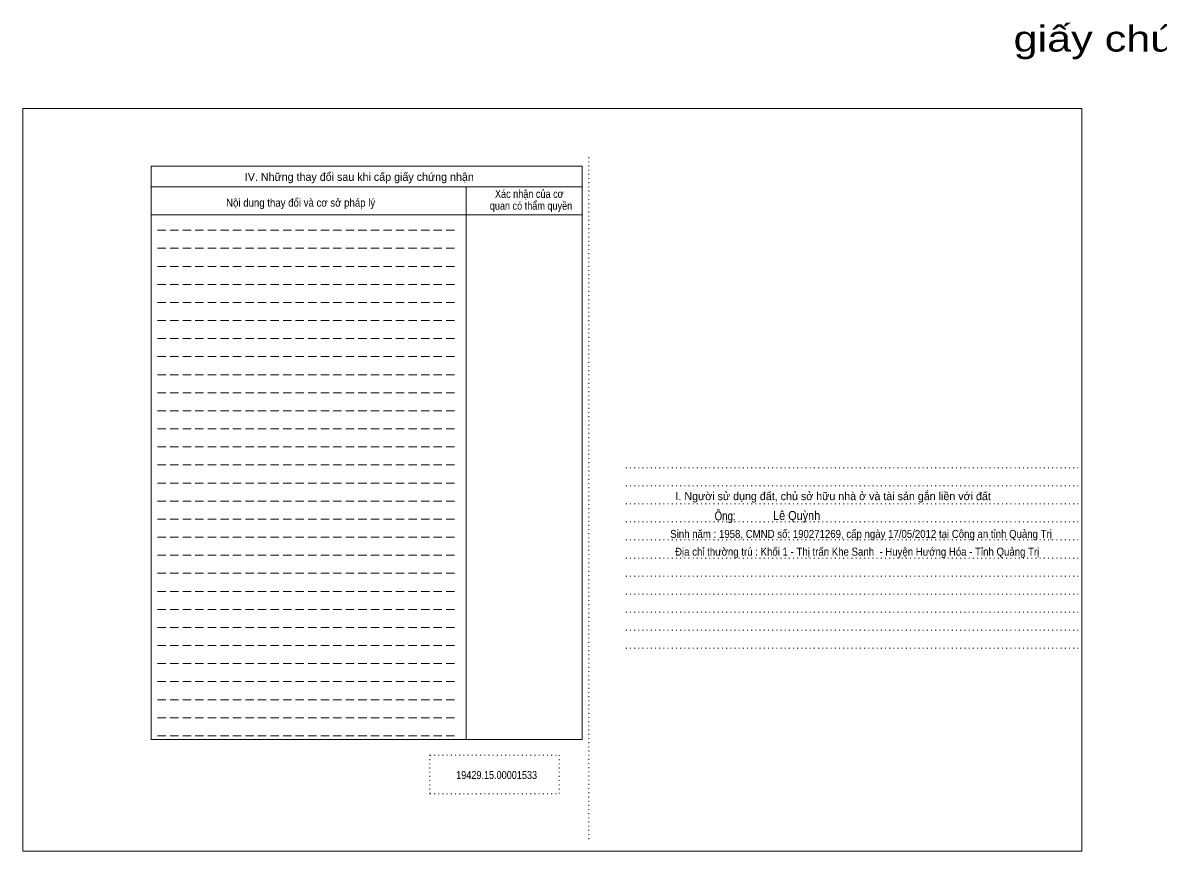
# Model space of a CAD drawing. Header units: metres. Extents: x 364918 to 365526, y 1840108 to 1840281.
# Drawn here: x 364918.2 to 365138.8, y 1840120.3 to 1840280.9 of the extents above; entities that cross this region are included whole.
import ezdxf
from ezdxf.enums import TextEntityAlignment as Align

# ---------------------------------------------------------------- set-up
doc = ezdxf.new("R2010")
doc.units = ezdxf.units.M
doc.header["$LTSCALE"] = 0.54
doc.linetypes.add('DOTTED', pattern=[1.5, 0.3, -1.2])
doc.linetypes.add('MEDIUM_DASHED', pattern=[4.5, 3, -1.5])
for name, color, linetype, lineweight in [('1', 7, 'DOTTED', 13), ('2', 7, 'Continuous', 13), ('50', 7, 'Continuous', 13)]:
    doc.layers.add(name, color=color, linetype=linetype, lineweight=lineweight)

msp = doc.modelspace()

# ---------------------------------------------------------------- linework, layer by layer
at = {"layer": '1'}
for p, q in [((365027.86, 1840254.8), (365027.86, 1840122.3)), ((365035.06, 1840194.6), (365123.11, 1840194.6)), ((365035.06, 1840191.1), (365123.11, 1840191.1)), ((365035.06, 1840187.6), (365123.11, 1840187.6)), ((365035.06, 1840184.1), (365123.11, 1840184.1)), ((365035.06, 1840180.6), (365123.11, 1840180.6)), ((365035.06, 1840177.1), (365123.11, 1840177.1)), ((365035.06, 1840173.6), (365123.11, 1840173.6)), ((365035.06, 1840170.1), (365123.11, 1840170.1)), ((365035.06, 1840166.6), (365123.11, 1840166.6)), ((365035.06, 1840163.1), (365123.11, 1840163.1)), ((365035.06, 1840159.6), (365123.11, 1840159.6)), ((364997.11, 1840138.9), (365022.11, 1840138.9)), ((364997.11, 1840138.9), (364997.11, 1840131.4)), ((365022.11, 1840138.9), (365022.11, 1840131.4)), ((364997.11, 1840131.4), (365022.11, 1840131.4))]:
    msp.add_line(p, q, dxfattribs=at)
at = {"layer": '1', "linetype": 'Continuous'}
msp.add_lwpolyline([(364918.21, 1840120.26), (365123.41, 1840120.26), (365123.41, 1840264.26), (364918.21, 1840264.26)], close=True, dxfattribs=at)
at = {"layer": '2'}
for p, q in [((364943.06, 1840253.06), (365026.61, 1840253.06)), ((364943.06, 1840253.06), (364943.06, 1840141.9)), ((365026.61, 1840253.06), (365026.61, 1840141.9)), ((364943.06, 1840249.06), (365026.61, 1840249.06)), ((365004.11, 1840249.06), (365004.11, 1840141.9)), ((364943.06, 1840243.66), (365026.61, 1840243.66)), ((364943.06, 1840141.9), (365026.61, 1840141.9))]:
    msp.add_line(p, q, dxfattribs=at)
at = {"layer": '2', "linetype": 'MEDIUM_DASHED'}
for p, q in [((364944.34, 1840240.64), (365002.64, 1840240.64)), ((364944.34, 1840237.14), (365002.64, 1840237.14)), ((364944.34, 1840233.64), (365002.64, 1840233.64)), ((364944.34, 1840230.14), (365002.64, 1840230.14)), ((364944.34, 1840226.64), (365002.64, 1840226.64)), ((364944.34, 1840223.14), (365002.64, 1840223.14)), ((364944.34, 1840219.64), (365002.64, 1840219.64)), ((364944.34, 1840216.14), (365002.64, 1840216.14)), ((364944.34, 1840212.64), (365002.64, 1840212.64)), ((364944.34, 1840209.14), (365002.64, 1840209.14)), ((364944.34, 1840205.64), (365002.64, 1840205.64)), ((364944.34, 1840202.14), (365002.64, 1840202.14)), ((364944.34, 1840198.64), (365002.64, 1840198.64)), ((364944.34, 1840195.14), (365002.64, 1840195.14)), ((364944.34, 1840191.64), (365002.64, 1840191.64)), ((364944.34, 1840188.14), (365002.64, 1840188.14)), ((364944.34, 1840184.64), (365002.64, 1840184.64)), ((364944.34, 1840181.14), (365002.64, 1840181.14)), ((364944.34, 1840177.64), (365002.64, 1840177.64)), ((364944.34, 1840174.14), (365002.64, 1840174.14)), ((364944.34, 1840170.64), (365002.64, 1840170.64)), ((364944.34, 1840167.14), (365002.64, 1840167.14)), ((364944.34, 1840163.64), (365002.64, 1840163.64)), ((364944.34, 1840160.14), (365002.64, 1840160.14)), ((364944.34, 1840156.64), (365002.64, 1840156.64)), ((364944.34, 1840153.14), (365002.64, 1840153.14)), ((364944.34, 1840149.64), (365002.64, 1840149.64)), ((364944.34, 1840146.14), (365002.64, 1840146.14)), ((364944.34, 1840142.64), (365002.64, 1840142.64))]:
    msp.add_line(p, q, dxfattribs=at)

# ---------------------------------------------------------------- texts
at = {"layer": '2'}
for s, p in [('IV. Những thay đổi sau khi cấp giấy chứng nhận', (364983.415, 1840250.22)), ('I. Người sử dụng đất, chủ sở hữu nhà ở và tài sản gắn liền với đất', (365075.225, 1840188.32))]:
    msp.add_text(s, height=1.55, dxfattribs=at).set_placement(p, align=Align.CENTER)
for s, height, width, p in [('Xác nhận của cơ', 1.55, 0.85, (365016.345, 1840246.92)), ('Nội dung thay đổi và cơ sở pháp lý', 1.55, 0.9, (364972.045, 1840245.22)), ('quan có thẩm quyền', 1.55, 0.85, (365016.68, 1840244.62)), ('Ông:', 1.75, 0.8, (365054.29, 1840184.39)), ('19429.15.00001533', 1.55, 0.85, (365010.015, 1840134.26))]:
    msp.add_text(s, height=height, dxfattribs=dict(at, width=width)).set_placement(p, align=Align.CENTER)
at = {"layer": '2', "width": 0.9}
for s, height, p in [('Lê Quỳnh', 1.75, (365063.58, 1840184.47)), ('Sinh năm : 1958, CMND số: 190271269, cấp ngày 17/05/2012 tại Công an tỉnh Quảng Trị', 1.55, (365043.66, 1840181)), ('Địa chỉ thường trú : Khối 1 - Thị trấn Khe Sanh  - Huyện Hướng Hóa - Tỉnh Quảng Trị', 1.55, (365044.59, 1840177.56))]:
    msp.add_text(s, height=height, dxfattribs=at).set_placement(p)
at = {"layer": '50', "width": 1.25}
msp.add_text('giấy chứng nhận', height=5, dxfattribs=at).set_placement((365141.325, 1840275.28), align=Align.CENTER)

doc.saveas('drawing.dxf')
